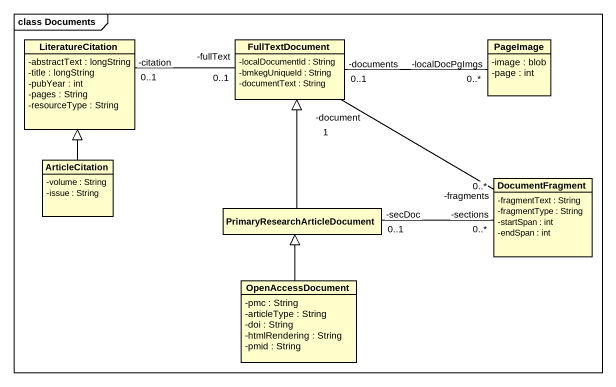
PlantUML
@startuml
mainframe class Documents
hide circle
hide empty members
skinparam classAttributeIconSize 0
class LiteratureCitation {
  -abstractText : longString
  -title : longString
  -pubYear : int
  -pages : String
  -resourceType : String
}
class FullTextDocument {
  -localDocumentId : String
  -bmkegUniqueId : String
  -documentText : String
}
class PageImage {
  -image : blob
  -page : int
}
class ArticleCitation {
  -volume : String
  -issue : String
}
class DocumentFragment {
  -fragmentText : String
  -fragmentType : String
  -startSpan : int
  -endSpan : int
}
class "PrimaryResearchArticleDocument" as PrimaryResearchArticleDocume
class OpenAccessDocument {
  -pmc : String
  -articleType : String
  -doi : String
  -htmlRendering : String
  -pmid : String
}
LiteratureCitation "-citation\n0..1" -right- "-fullText\n0..1" FullTextDocument
PageImage "-localDocPgImgs\n0..*" -left- "-documents\n0..1" FullTextDocument
ArticleCitation -up-|> LiteratureCitation
DocumentFragment "-fragments\n0..*" -left- "-document\n1" FullTextDocument
DocumentFragment "-sections\n0..*" -left- "-secDoc\n0..1" PrimaryResearchArticleDocume
PrimaryResearchArticleDocume -up-|> FullTextDocument
OpenAccessDocument -up-|> PrimaryResearchArticleDocume
@enduml
